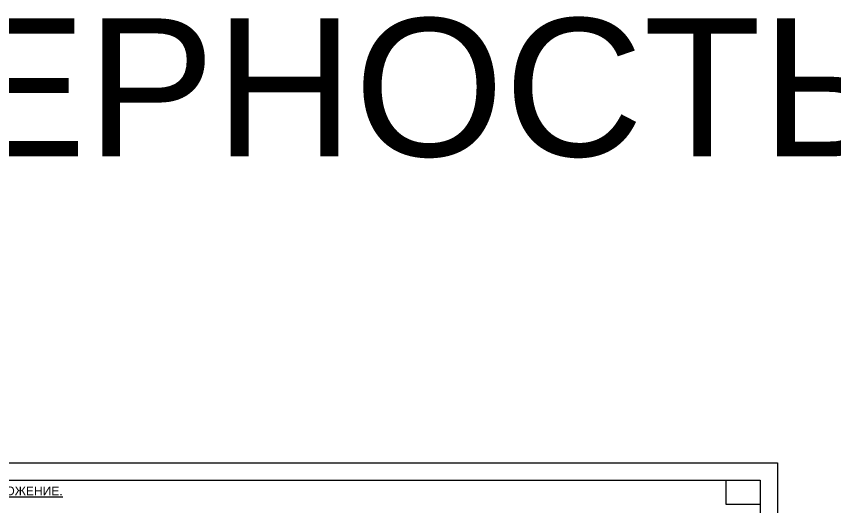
# Model space of a CAD drawing. Header units: metres. Extents: x 315 to 494, y -91 to 12.
# Drawn here: x 338.36 to 362.04, y -51.7 to -37.51 of the extents above; entities that cross this region are included whole.
import ezdxf
from ezdxf.enums import TextEntityAlignment as Align

# ---------------------------------------------------------------- set-up
doc = ezdxf.new("R2010")
doc.units = ezdxf.units.M
doc.header["$MEASUREMENT"] = 0
doc.layers.add('Level 50', color=7, linetype='Continuous', lineweight=0)
doc.styles.add('Style-Arial', font='arial.ttf')

# ---------------------------------------------------------------- blocks, each defined once
blk = doc.blocks.new('*U47')
at = {"layer": 'Level 50', "color": 7, "linetype": 'Continuous', "lineweight": 0}
for p, q in [((-20.487, 14.5), (20.513, 14.5)), ((20.513, 14.5), (20.513, -14.5))]:
    blk.add_line(p, q, dxfattribs=at)
at = {"layer": 'Level 50', "color": 7, "linetype": 'Continuous', "lineweight": 13}
for p, q in [((-18.487, 14), (20.013, 14)), ((19.013, 14), (19.013, 13.3)), ((20.013, 14), (20.013, -14)), ((19.013, 13.3), (20.013, 13.3))]:
    blk.add_line(p, q, dxfattribs=at)

msp = doc.modelspace()

# ---------------------------------------------------------------- block references
at = {"layer": 'Level 50', "color": 7, "linetype": 'Continuous', "lineweight": 13}
msp.add_blockref('*U47', (339.90000495, -64.95302044), dxfattribs=at)

# ---------------------------------------------------------------- texts
at = {"color": 1, "linetype": 'Continuous', "lineweight": 30, "style": 'Style-Arial'}
msp.add_text('ММ КАМЕРНОСТЬ - АР версия 12.03.2021', height=4, dxfattribs=at).set_placement((369.6885242, -37.56695557), align=Align.TOP_CENTER)
at = {"color": 7, "linetype": 'Continuous', "lineweight": 13, "style": 'Style-Arial'}
msp.add_text('%%uФРАГМЕНТ ПЛАН 1 ЭТАЖА, М 1:100. СУЩЕСТВУЮЩЕЕ ПОЛОЖЕНИЕ.%%U', height=0.25, dxfattribs=at).set_placement((327.8253999, -51.14331025), align=Align.TOP_LEFT)

doc.saveas('drawing.dxf')
